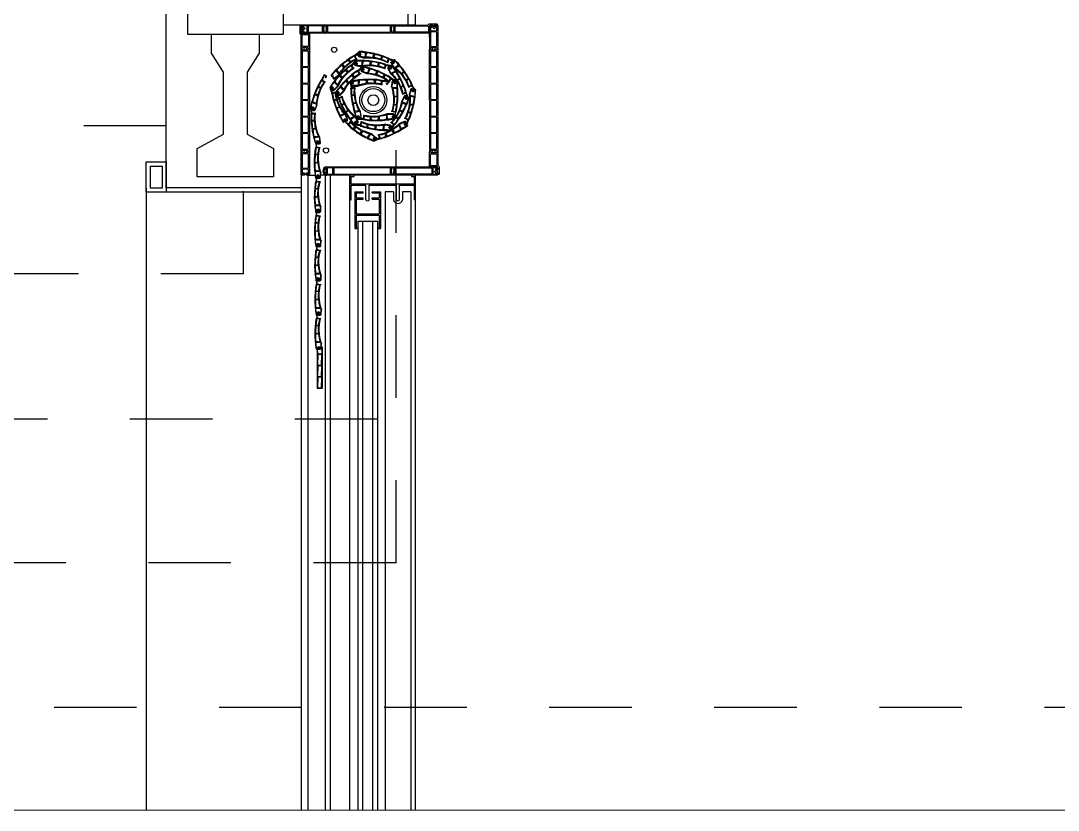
# Model space of a CAD drawing. Header units: millimetres. Extents: x 441156 to 441653, y 4514887 to 4515266.
# Drawn here: x 441539.399 to 441540.657, y 4514892.29 to 4514893.246 of the extents above; entities that cross this region are included whole.
import ezdxf

# ---------------------------------------------------------------- set-up
doc = ezdxf.new("R2010")
doc.units = ezdxf.units.MM
doc.linetypes.add('CONTINUA', pattern=[0])
doc.linetypes.add('RAYITAS', pattern=[0.375, 0.25, -0.125])
for name, color, linetype in [('01_alzado', 5, 'CONTINUA'), ('01_proyeccion', 36, 'RAYITAS'), ('04-SECCION', 1, 'Continuous'), ('08-VARIOS', 5, 'Continuous'), ('8-VARIOS', 5, 'Continuous'), ('fino', 250, 'Continuous'), ('SPERF', 250, 'Continuous'), ('VENTANAS', 5, 'Continuous')]:
    doc.layers.add(name, color=color, linetype=linetype)
doc.layers.add('01_símbolos fontaneria', color=7, linetype='Continuous', lineweight=0)

# ---------------------------------------------------------------- blocks, each defined once
blk = doc.blocks.new('E647')
at = {"color": 0, "linetype": 'ByBlock'}
for points in [[(0, 1.5, 0.414214), (1.5, 0), (7, 0, 0.090682), (8.8, 0.3, -0.151212), (36.9, 2.1, 0.485943), (37.5, 2.5), (37.5, 5.7, -0.414214), (38, 6.2), (43.5, 6.2, -0.451123), (44.3, 5.3), (44.2, 4.3, -0.378242), (43.4, 3.6), (43.2, 3.6, -0.391837), (42.9, 3.9, 1), (42.2, 3.8, 0.391837), (43.2, 2.9), (43.4, 2.9, 0.378242), (44.9, 4.2), (45, 5.2, 0.451123), (43.5, 6.9), (37.9, 6.9, -0.28749), (37.4, 7.2, 0.249258), (37.1, 7.5, 0.020287), (28.8, 8.3), (28.8, 8), (28.5, 8), (28.5, 8.3, 0.023185), (19, 8.4), (19, 8.1), (18.7, 8.1), (18.7, 8.4, 0.023757), (9, 7.6), (9, 7.3), (8.7, 7.3), (8.7, 7.6, 0.020886), (0.3, 6.1, 1), (0.4, 5.4, -0.019307), (8.2, 6.8, -0.456249), (8.5, 6.5), (8.5, 1.2, -0.335103), (8.3, 0.9, -0.069468), (6.9, 0.7), (1.5, 0.7, -0.414214), (0.7, 1.5), (0.7, 3.2, -0.487928), (1.1, 3.5), (1.5, 3.4, 1), (1.7, 4.1), (1.2, 4.2, 0.487928), (0, 3.2)], [(18.2, 3.5, 0.369834), (18.5, 3.8), (18.5, 7.4, 0.426681), (18.2, 7.7, 0.021517), (9.5, 7, 0.377078), (9.2, 6.7), (9.2, 1.6, 0.517325), (9.6, 1.4, -0.04628)], [(28, 4, 0.42851), (28.3, 4.3), (28.3, 7.4, 0.398422), (28, 7.7, 0.020947), (19.5, 7.8, 0.405582), (19.2, 7.5), (19.2, 4, 0.451867), (19.5, 3.7, -0.043875)], [(36.4, 2.9, 0.481908), (36.8, 3.2), (36.8, 6.4, 0.374732), (36.4, 6.9, 0.017404), (29.3, 7.6, 0.43399), (29, 7.3), (29, 4.3, 0.392302), (29.3, 4, -0.037541)]]:
    blk.add_lwpolyline(points, format="xyb", close=True, dxfattribs=at)
blk = doc.blocks.new('E680')
at = {"color": 0, "linetype": 'ByBlock'}
for points in [[(172, 11.5), (180.5, 11.5, -0.414214), (181, 11), (181, 10.5, -0.414214), (180.5, 10), (178.1, 10, 0.57735), (177.7, 9.3), (178.5, 7.8, -0.198912), (178.6, 7.4), (178.1, 5.6, -0.62551), (177.2, 5.4, -0.162388), (176, 9), (176, 9.5, 0.414214), (175.5, 10), (173, 10, 0.414214), (172, 9), (172, 1, -0.414214), (171, 0), (153.7, 0, -0.198912), (153.6, 0.1), (153.4, 0.2, 0.414214), (153, 0.2), (152.9, 0.1, -0.198912), (152.7, 0), (29.3, 0, -0.198912), (29.1, 0.1), (29, 0.2, 0.414214), (28.6, 0.2), (28.4, 0.1, -0.198912), (28.3, 0), (2, 0, -0.414214), (0, 2), (0, 3, -0.57735), (1.5, 3.9), (2.8, 3.1, -1), (2.3, 2.3), (1.6, 2.7, 0.57735), (1.2, 2.5), (1.2, 2, 0.414214), (2, 1.2), (6.2, 1.2, 0.414214), (7.2, 2.2), (7.2, 7.8, 0.414214), (6.2, 8.8), (1.7, 8.8, 0.414214), (1.2, 8.3), (1.2, 7.5, 0.57735), (1.6, 7.3), (2.3, 7.7, -1), (2.8, 6.9), (1.5, 6.1, -0.57735), (0, 7), (0, 9.5, -0.414214), (0.5, 10), (169.7, 10, 0.298217), (170.6, 10.6, -0.298217)], [(8.4, 7.8), (8.4, 2.2, 0.414214), (9.4, 1.2), (24.9, 1.2, 0.414214), (25.9, 2.2), (25.9, 7.8, 0.414214), (24.9, 8.8), (9.4, 8.8, 0.414214)], [(27.8, 6), (27.8, 7), (27.1, 7), (27.1, 7.8, -0.414214), (28.1, 8.8), (29.4, 8.8, -0.414214), (30.4, 7.8), (30.4, 7), (29.8, 7), (29.8, 6), (30.4, 6), (30.4, 4), (29.8, 4), (29.8, 3), (30.4, 3), (30.4, 2.4, -0.491951), (29.1, 1.5, 0.129697), (28.4, 1.5, -0.491951), (27.1, 2.4), (27.1, 3), (27.8, 3), (27.8, 4), (27.1, 4), (27.1, 6)], [(50.4, 7.8, 0.414214), (49.4, 8.8), (32.6, 8.8, 0.414214), (31.6, 7.8), (31.6, 2.2, 0.414214), (32.6, 1.2), (49.4, 1.2, 0.414214), (50.4, 2.2)], [(70.4, 7.8, 0.414214), (69.4, 8.8), (52.6, 8.8, 0.414214), (51.6, 7.8), (51.6, 2.2, 0.414214), (52.6, 1.2), (69.4, 1.2, 0.414214), (70.4, 2.2)], [(90.4, 7.8, 0.414214), (89.4, 8.8), (72.6, 8.8, 0.414214), (71.6, 7.8), (71.6, 2.2, 0.414214), (72.6, 1.2), (89.4, 1.2, 0.414214), (90.4, 2.2)], [(110.4, 7.8, 0.414214), (109.4, 8.8), (92.6, 8.8, 0.414214), (91.6, 7.8), (91.6, 2.2, 0.414214), (92.6, 1.2), (109.4, 1.2, 0.414214), (110.4, 2.2)], [(130.4, 7.8, 0.414214), (129.4, 8.8), (112.6, 8.8, 0.414214), (111.6, 7.8), (111.6, 2.2, 0.414214), (112.6, 1.2), (129.4, 1.2, 0.414214), (130.4, 2.2)], [(150.4, 7.8, 0.414214), (149.4, 8.8), (132.6, 8.8, 0.414214), (131.6, 7.8), (131.6, 2.2, 0.414214), (132.6, 1.2), (149.4, 1.2, 0.414214), (150.4, 2.2)], [(152.2, 6), (152.2, 7), (151.6, 7), (151.6, 7.8, -0.414214), (152.6, 8.8), (153.9, 8.8, -0.414214), (154.9, 7.8), (154.9, 7), (154.2, 7), (154.2, 6), (154.9, 6), (154.9, 4), (154.2, 4), (154.2, 3), (154.9, 3), (154.9, 2.4, -0.491951), (153.6, 1.5, 0.129697), (152.9, 1.5, -0.491951), (151.6, 2.4), (151.6, 3), (152.2, 3), (152.2, 4), (151.6, 4), (151.6, 6)], [(156.1, 7.8, -0.414214), (157.1, 8.8), (169.5, 8.8, -0.414214), (170.5, 7.8), (170.5, 2.2, -0.414214), (169.5, 1.2), (157.1, 1.2, -0.414214), (156.1, 2.2)]]:
    blk.add_lwpolyline(points, format="xyb", close=True, dxfattribs=at)
blk = doc.blocks.new('E648')
at = {"color": 0, "linetype": 'ByBlock'}
for points in [[(1.5, 0.7, -0.414214), (0.7, 1.5), (0.7, 3.2, -0.487928), (1.1, 3.5), (1.5, 3.4, 1), (1.7, 4.1), (1.2, 4.2, 0.487928), (0, 3.2), (0, 1.5, 0.414214), (1.5, 0), (49, 0, 0.414214), (50, 1), (50, 5.5, 0.414214), (49, 6.5), (0.4, 6.5, 1), (0.4, 5.8), (8.2, 5.8, -0.414214), (8.5, 5.5), (8.5, 1, -0.414214), (8.2, 0.7)], [(21.8, 0.7, 0.414214), (22.1, 1), (22.1, 5.5, 0.414214), (21.8, 5.8), (9.5, 5.8, 0.414214), (9.2, 5.5), (9.2, 1, 0.414214), (9.5, 0.7)], [(35.4, 0.7, 0.414214), (35.7, 1), (35.7, 5.5, 0.414214), (35.4, 5.8), (23.1, 5.8, 0.414214), (22.8, 5.5), (22.8, 1, 0.414214), (23.1, 0.7)], [(49.3, 1), (49.3, 5.5, 0.414214), (49, 5.8), (36.7, 5.8, 0.414214), (36.4, 5.5), (36.4, 1, 0.414214), (36.7, 0.7), (49, 0.7, 0.414214)]]:
    blk.add_lwpolyline(points, format="xyb", close=True, dxfattribs=at)

msp = doc.modelspace()

# ---------------------------------------------------------------- linework, layer by layer
at = {"color": 2}
for p, q in [((441539.7393, 4514893.2398), (441539.7393, 4514892.2896)), ((441539.7709, 4514893.2391), (441539.7709, 4514893.2335)), ((441539.8464, 4514893.2401), (441539.7719, 4514893.2401)), ((441539.7719, 4514893.2325), (441539.8464, 4514893.2325)), ((441539.8474, 4514893.2335), (441539.8474, 4514893.2391)), ((441539.896, 4514893.1487), (441539.896, 4514893.1319)), ((441539.9026, 4514893.1497), (441539.897, 4514893.1497)), ((441539.9036, 4514893.1319), (441539.9036, 4514893.1487)), ((441539.897, 4514893.1309), (441539.9026, 4514893.1309)), ((441539.7703, 4514893.0693, -0.0455), (441539.9031, 4514893.0693, -0.0455)), ((441539.7788, 4514893.0676, -0.0455), (441539.7788, 4514893.061, -0.0455)), ((441539.8471, 4514893.0681, -0.0455), (441539.7793, 4514893.0681, -0.0455)), ((441539.8476, 4514893.061, -0.0455), (441539.8476, 4514893.0676, -0.0455)), ((441539.8486, 4514893.0663, -0.0455), (441539.8486, 4514893.0676, -0.0455)), ((441539.8491, 4514893.0681, -0.0455), (441539.8513, 4514893.0681, -0.0455)), ((441539.8518, 4514893.0676, -0.0455), (441539.8518, 4514893.0663, -0.0455)), ((441539.8528, 4514893.061, -0.0455), (441539.8528, 4514893.0676, -0.0455)), ((441539.8533, 4514893.0681, -0.0455), (441539.8971, 4514893.0681, -0.0455)), ((441539.8976, 4514893.0676, -0.0455), (441539.8976, 4514893.061, -0.0455)), ((441539.8988, 4514893.0676, -0.0455), (441539.8988, 4514893.061, -0.0455)), ((441539.9031, 4514893.0681, -0.0455), (441539.8993, 4514893.0681, -0.0455)), ((441539.9036, 4514893.0668, -0.0455), (441539.9036, 4514893.0676, -0.0455)), ((441539.9048, 4514893.0676, -0.0455), (441539.9048, 4514893.0663, -0.0455)), ((441539.7473, 4514893.0593), (441539.7473, 4514892.7883)), ((441539.7473, 4514893.0593), (441539.7473, 4514892.2896)), ((441539.7683, 4514893.0593), (441539.7683, 4514892.2896)), ((441539.7683, 4514893.0593), (441539.7703, 4514893.0593)), ((441539.9031, 4514893.0593, -0.0455), (441539.7703, 4514893.0593, -0.0455)), ((441539.7743, 4514893.0593), (441539.7743, 4514892.2896)), ((441539.7776, 4514893.0608, -0.0455), (441539.7776, 4514893.0643, -0.0455)), ((441539.7788, 4514893.0643, -0.0455), (441539.7788, 4514893.0608, -0.0455)), ((441539.7793, 4514893.0605, -0.0455), (441539.8471, 4514893.0605, -0.0455)), ((441539.8492, 4514893.0663, -0.0455), (441539.8486, 4514893.0663, -0.0455)), ((441539.8486, 4514893.0633, -0.0455), (441539.8486, 4514893.0653, -0.0455)), ((441539.8486, 4514893.0653, -0.0455), (441539.8492, 4514893.0653, -0.0455)), ((441539.8492, 4514893.0633, -0.0455), (441539.8486, 4514893.0633, -0.0455)), ((441539.8486, 4514893.061, -0.0455), (441539.8486, 4514893.0623, -0.0455)), ((441539.8486, 4514893.0623, -0.0455), (441539.8492, 4514893.0623, -0.0455)), ((441539.8513, 4514893.0605, -0.0455), (441539.8491, 4514893.0605, -0.0455)), ((441539.8492, 4514893.0653, -0.0455), (441539.8492, 4514893.0663, -0.0455)), ((441539.8492, 4514893.0623, -0.0455), (441539.8492, 4514893.0633, -0.0455)), ((441539.8518, 4514893.0663, -0.0455), (441539.8512, 4514893.0663, -0.0455)), ((441539.8512, 4514893.0663, -0.0455), (441539.8512, 4514893.0653, -0.0455)), ((441539.8512, 4514893.0653, -0.0455), (441539.8518, 4514893.0653, -0.0455)), ((441539.8518, 4514893.0633, -0.0455), (441539.8512, 4514893.0633, -0.0455)), ((441539.8512, 4514893.0633, -0.0455), (441539.8512, 4514893.0623, -0.0455)), ((441539.8512, 4514893.0623, -0.0455), (441539.8518, 4514893.0623, -0.0455)), ((441539.8518, 4514893.0653, -0.0455), (441539.8518, 4514893.0633, -0.0455)), ((441539.8518, 4514893.0623, -0.0455), (441539.8518, 4514893.061, -0.0455)), ((441539.8971, 4514893.0605, -0.0455), (441539.8533, 4514893.0605, -0.0455)), ((441539.8993, 4514893.0605, -0.0455), (441539.9031, 4514893.0605, -0.0455)), ((441539.9033, 4514893.0654, -0.0455), (441539.902, 4514893.0661, -0.0455)), ((441539.902, 4514893.0624, -0.0455), (441539.9033, 4514893.0631, -0.0455)), ((441539.9025, 4514893.067, -0.0455), (441539.9032, 4514893.0666, -0.0455)), ((441539.9032, 4514893.0619, -0.0455), (441539.9025, 4514893.0615, -0.0455)), ((441539.9036, 4514893.061, -0.0455), (441539.9036, 4514893.0617, -0.0455)), ((441539.9048, 4514893.0623, -0.0455), (441539.9048, 4514893.061, -0.0455))]:
    msp.add_line(p, q, dxfattribs=at)
for points in [[(441539.8948, 4514893.2428), (441539.9033, 4514893.2428, -0.414214), (441539.9038, 4514893.2423), (441539.9038, 4514893.2418, -0.414214), (441539.9033, 4514893.2413), (441539.9009, 4514893.2413, 0.57735), (441539.9005, 4514893.2405), (441539.9013, 4514893.2391, -0.198912), (441539.9014, 4514893.2387), (441539.9009, 4514893.2368, -0.62551), (441539.9, 4514893.2367, -0.162388), (441539.8988, 4514893.2403), (441539.8988, 4514893.2408, 0.414214), (441539.8983, 4514893.2413), (441539.8958, 4514893.2413, 0.414214), (441539.8948, 4514893.2403), (441539.8948, 4514893.2323, -0.414214), (441539.8938, 4514893.2313), (441539.8507, 4514893.2313, -0.198912), (441539.8506, 4514893.2313), (441539.8504, 4514893.2315, 0.414214), (441539.85, 4514893.2315), (441539.8499, 4514893.2313, -0.198912), (441539.8497, 4514893.2313), (441539.7685, 4514893.2313, -0.198912), (441539.7684, 4514893.2313), (441539.7682, 4514893.2315, 0.414214), (441539.7679, 4514893.2315), (441539.7677, 4514893.2313, -0.198912), (441539.7675, 4514893.2313), (441539.7413, 4514893.2313, -0.414214), (441539.7393, 4514893.2333), (441539.7393, 4514893.2343, -0.57735), (441539.7408, 4514893.2351), (441539.7421, 4514893.2344, -1), (441539.7416, 4514893.2335), (441539.7408, 4514893.2339, 0.57735), (441539.7405, 4514893.2337), (441539.7405, 4514893.2333, 0.414214), (441539.7413, 4514893.2325), (441539.7455, 4514893.2325, 0.414214), (441539.7465, 4514893.2335), (441539.7465, 4514893.2391, 0.414214), (441539.7455, 4514893.2401), (441539.741, 4514893.2401, 0.414214), (441539.7405, 4514893.2396), (441539.7405, 4514893.2388, 0.57735), (441539.7408, 4514893.2386), (441539.7416, 4514893.239, -1), (441539.7421, 4514893.2381), (441539.7408, 4514893.2374, -0.57735), (441539.7393, 4514893.2383), (441539.7393, 4514893.2408, -0.414214), (441539.7398, 4514893.2413), (441539.8925, 4514893.2413, 0.298217), (441539.8934, 4514893.2419, -0.298217)], [(441539.7477, 4514893.2391), (441539.7477, 4514893.2335, 0.414214), (441539.7487, 4514893.2325), (441539.7642, 4514893.2325, 0.414214), (441539.7652, 4514893.2335), (441539.7652, 4514893.2391, 0.414214), (441539.7642, 4514893.2401), (441539.7487, 4514893.2401, 0.414214)], [(441539.767, 4514893.2373), (441539.767, 4514893.2383), (441539.7664, 4514893.2383), (441539.7664, 4514893.2391, -0.414214), (441539.7674, 4514893.2401), (441539.7687, 4514893.2401, -0.414214), (441539.7697, 4514893.2391), (441539.7697, 4514893.2383), (441539.769, 4514893.2383), (441539.769, 4514893.2373), (441539.7697, 4514893.2373), (441539.7697, 4514893.2353), (441539.769, 4514893.2353), (441539.769, 4514893.2343), (441539.7697, 4514893.2343), (441539.7697, 4514893.2337, -0.491951), (441539.7684, 4514893.2327, 0.129697), (441539.7677, 4514893.2327, -0.491951), (441539.7664, 4514893.2337), (441539.7664, 4514893.2343), (441539.767, 4514893.2343), (441539.767, 4514893.2353), (441539.7664, 4514893.2353), (441539.7664, 4514893.2373)], [(441539.8492, 4514893.2373), (441539.8492, 4514893.2383), (441539.8486, 4514893.2383), (441539.8486, 4514893.2391, -0.414214), (441539.8496, 4514893.2401), (441539.8508, 4514893.2401, -0.414214), (441539.8518, 4514893.2391), (441539.8518, 4514893.2383), (441539.8512, 4514893.2383), (441539.8512, 4514893.2373), (441539.8518, 4514893.2373), (441539.8518, 4514893.2353), (441539.8512, 4514893.2353), (441539.8512, 4514893.2343), (441539.8518, 4514893.2343), (441539.8518, 4514893.2337, -0.491951), (441539.8506, 4514893.2327, 0.129697), (441539.8498, 4514893.2327, -0.491951), (441539.8486, 4514893.2337), (441539.8486, 4514893.2343), (441539.8492, 4514893.2343), (441539.8492, 4514893.2353), (441539.8486, 4514893.2353), (441539.8486, 4514893.2373)], [(441539.853, 4514893.2391, -0.414214), (441539.854, 4514893.2401), (441539.8923, 4514893.2401, -0.414214), (441539.8933, 4514893.2391), (441539.8933, 4514893.2335, -0.414214), (441539.8923, 4514893.2325), (441539.854, 4514893.2325, -0.414214), (441539.853, 4514893.2335)], [(441539.9063, 4514893.0693), (441539.9063, 4514893.0608, -0.414214), (441539.9058, 4514893.0603), (441539.9053, 4514893.0603, -0.414214), (441539.9048, 4514893.0608), (441539.9048, 4514893.0631, 0.57735), (441539.9041, 4514893.0636), (441539.9026, 4514893.0627, -0.198912), (441539.9022, 4514893.0627), (441539.9004, 4514893.0632, -0.62551), (441539.9002, 4514893.0641, -0.162388), (441539.9038, 4514893.0653), (441539.9043, 4514893.0653, 0.414214), (441539.9048, 4514893.0658), (441539.9048, 4514893.0683, 0.414214), (441539.9038, 4514893.0693), (441539.8958, 4514893.0693, -0.414214), (441539.8948, 4514893.0703), (441539.8948, 4514893.0875, -0.198912), (441539.8949, 4514893.0877), (441539.895, 4514893.0879, 0.414214), (441539.895, 4514893.0882), (441539.8949, 4514893.0884, -0.198912), (441539.8948, 4514893.0885), (441539.8948, 4514893.212, -0.198912), (441539.8949, 4514893.2122), (441539.895, 4514893.2123, 0.414214), (441539.895, 4514893.2127), (441539.8949, 4514893.2128, -0.198912), (441539.8948, 4514893.213), (441539.8948, 4514893.2393, -0.414214), (441539.8968, 4514893.2413), (441539.8978, 4514893.2413, -0.57735), (441539.8987, 4514893.2398), (441539.8979, 4514893.2385, -1), (441539.8971, 4514893.239), (441539.8975, 4514893.2397, 0.57735), (441539.8973, 4514893.2401), (441539.8968, 4514893.2401, 0.414214), (441539.896, 4514893.2393), (441539.896, 4514893.2351, 0.414214), (441539.897, 4514893.2341), (441539.9026, 4514893.2341, 0.414214), (441539.9036, 4514893.2351), (441539.9036, 4514893.2396, 0.414214), (441539.9031, 4514893.2401), (441539.9024, 4514893.2401, 0.57735), (441539.9021, 4514893.2397), (441539.9026, 4514893.239, -1), (441539.9017, 4514893.2385), (441539.9009, 4514893.2398, -0.57735), (441539.9018, 4514893.2413), (441539.9043, 4514893.2413, -0.414214), (441539.9048, 4514893.2408), (441539.9048, 4514893.0716, 0.298217), (441539.9054, 4514893.0706, -0.298217)], [(441539.9026, 4514893.2329), (441539.897, 4514893.2329, 0.414214), (441539.896, 4514893.2319), (441539.896, 4514893.2163, 0.414214), (441539.897, 4514893.2153), (441539.9026, 4514893.2153, 0.414214), (441539.9036, 4514893.2163), (441539.9036, 4514893.2319, 0.414214)], [(441539.9026, 4514893.1909, 0.414214), (441539.9036, 4514893.1919), (441539.9036, 4514893.2087, 0.414214), (441539.9026, 4514893.2097), (441539.897, 4514893.2097, 0.414214), (441539.896, 4514893.2087), (441539.896, 4514893.1919, 0.414214), (441539.897, 4514893.1909)], [(441539.9008, 4514893.2135), (441539.9018, 4514893.2135), (441539.9018, 4514893.2141), (441539.9026, 4514893.2141, -0.414214), (441539.9036, 4514893.2131), (441539.9036, 4514893.2119, -0.414214), (441539.9026, 4514893.2109), (441539.9018, 4514893.2109), (441539.9018, 4514893.2115), (441539.9008, 4514893.2115), (441539.9008, 4514893.2109), (441539.8988, 4514893.2109), (441539.8988, 4514893.2115), (441539.8978, 4514893.2115), (441539.8978, 4514893.2109), (441539.8972, 4514893.2109, -0.491951), (441539.8963, 4514893.2121, 0.129697), (441539.8963, 4514893.2129, -0.491951), (441539.8972, 4514893.2141), (441539.8978, 4514893.2141), (441539.8978, 4514893.2135), (441539.8988, 4514893.2135), (441539.8988, 4514893.2141), (441539.9008, 4514893.2141)], [(441539.9026, 4514893.1709, 0.414214), (441539.9036, 4514893.1719), (441539.9036, 4514893.1887, 0.414214), (441539.9026, 4514893.1897), (441539.897, 4514893.1897, 0.414214), (441539.896, 4514893.1887), (441539.896, 4514893.1719, 0.414214), (441539.897, 4514893.1709)], [(441539.9026, 4514893.1509, 0.414214), (441539.9036, 4514893.1519), (441539.9036, 4514893.1687, 0.414214), (441539.9026, 4514893.1697), (441539.897, 4514893.1697, 0.414214), (441539.896, 4514893.1687), (441539.896, 4514893.1519, 0.414214), (441539.897, 4514893.1509)], [(441539.9026, 4514893.1109, 0.414214), (441539.9036, 4514893.1119), (441539.9036, 4514893.1287, 0.414214), (441539.9026, 4514893.1297), (441539.897, 4514893.1297, 0.414214), (441539.896, 4514893.1287), (441539.896, 4514893.1119, 0.414214), (441539.897, 4514893.1109)], [(441539.9026, 4514893.0909, 0.414214), (441539.9036, 4514893.0919), (441539.9036, 4514893.1087, 0.414214), (441539.9026, 4514893.1097), (441539.897, 4514893.1097, 0.414214), (441539.896, 4514893.1087), (441539.896, 4514893.0919, 0.414214), (441539.897, 4514893.0909)], [(441539.9026, 4514893.0852, -0.414214), (441539.9036, 4514893.0842), (441539.9036, 4514893.0718, -0.414214), (441539.9026, 4514893.0708), (441539.897, 4514893.0708, -0.414214), (441539.896, 4514893.0718), (441539.896, 4514893.0842, -0.414214), (441539.897, 4514893.0852)], [(441539.9008, 4514893.089), (441539.9018, 4514893.089), (441539.9018, 4514893.0897), (441539.9026, 4514893.0897, -0.414214), (441539.9036, 4514893.0887), (441539.9036, 4514893.0874, -0.414214), (441539.9026, 4514893.0864), (441539.9018, 4514893.0864), (441539.9018, 4514893.087), (441539.9008, 4514893.087), (441539.9008, 4514893.0864), (441539.8988, 4514893.0864), (441539.8988, 4514893.087), (441539.8978, 4514893.087), (441539.8978, 4514893.0864), (441539.8972, 4514893.0864, -0.491951), (441539.8963, 4514893.0877, 0.129697), (441539.8963, 4514893.0884, -0.491951), (441539.8972, 4514893.0897), (441539.8978, 4514893.0897), (441539.8978, 4514893.089), (441539.8988, 4514893.089), (441539.8988, 4514893.0897), (441539.9008, 4514893.0897)]]:
    msp.add_lwpolyline(points, format="xyb", close=True, dxfattribs=at)
at = {"color": 2, "elevation": -0.0455}
for points in [[(441539.767, 4514893.0633), (441539.767, 4514893.0623, 0.170024), (441539.769, 4514893.0607, 0.517638), (441539.7697, 4514893.0611), (441539.7697, 4514893.0623), (441539.769, 4514893.0623), (441539.769, 4514893.0633), (441539.7697, 4514893.0633), (441539.7697, 4514893.0653), (441539.769, 4514893.0653), (441539.769, 4514893.0663), (441539.7697, 4514893.0663), (441539.7697, 4514893.0674, 0.517638), (441539.769, 4514893.0678, 0.170024), (441539.767, 4514893.0663), (441539.767, 4514893.0653), (441539.7666, 4514893.0653, 0.133939), (441539.7666, 4514893.0633)], [(441539.7776, 4514893.0678, 0.414214), (441539.7771, 4514893.0683), (441539.7712, 4514893.0683, 0.414214), (441539.7707, 4514893.0678), (441539.7707, 4514893.061, 0.414214), (441539.7712, 4514893.0605), (441539.7712, 4514893.0605), (441539.7771, 4514893.0605, 0.414214), (441539.7776, 4514893.061)]]:
    msp.add_lwpolyline(points, format="xyb", close=True, dxfattribs=at)
at = {"color": 2}
for centre, radius, start, end in [((441539.7719, 4514893.2391), 0.001, 90, 180), ((441539.7719, 4514893.2335), 0.001, 180, 270), ((441539.8464, 4514893.2391), 0.001, 0, 90), ((441539.897, 4514893.1487), 0.001, 90, 180), ((441539.9026, 4514893.1487), 0.001, 0, 90), ((441539.897, 4514893.1319), 0.001, 180, 270), ((441539.9026, 4514893.1319), 0.001, 270, 0), ((441539.7703, 4514893.0643, -0.0455), 0.005, 90, 270), ((441539.7793, 4514893.0676, -0.0455), 0.0005, 90, 180), ((441539.8471, 4514893.0676, -0.0455), 0.0005, 0.0001, 90.0001), ((441539.8491, 4514893.0676, -0.0455), 0.0005, 90, 180), ((441539.8513, 4514893.0676, -0.0455), 0.0005, 0.0001, 90.0001), ((441539.8533, 4514893.0676, -0.0455), 0.0005, 90, 180), ((441539.8971, 4514893.0676, -0.0455), 0.0005, 0.0001, 90.0001), ((441539.8993, 4514893.0676, -0.0455), 0.0005, 90, 180), ((441539.9031, 4514893.0676, -0.0455), 0.0017, 0, 90), ((441539.9031, 4514893.0676, -0.0455), 0.0005, 0, 90), ((441539.7793, 4514893.061, -0.0455), 0.0005, 180, 270), ((441539.8471, 4514893.061, -0.0455), 0.0005, 269.9999, 359.9999), ((441539.8491, 4514893.061, -0.0455), 0.0005, 180, 270), ((441539.8513, 4514893.061, -0.0455), 0.0005, 269.9999, 359.9999), ((441539.8533, 4514893.061, -0.0455), 0.0005, 180, 270), ((441539.8971, 4514893.061, -0.0455), 0.0005, 269.9999, 359.9999), ((441539.8993, 4514893.061, -0.0455), 0.0005, 180, 270), ((441539.9023, 4514893.0666, -0.0455), 0.0005, 60, 240), ((441539.9023, 4514893.0619, -0.0455), 0.0005, 120, 300), ((441539.9031, 4514893.061, -0.0455), 0.0005, 270, 0), ((441539.9031, 4514893.061, -0.0455), 0.0017, 270, 0), ((441539.9034, 4514893.0668, -0.0455), 0.00025, 240, 0), ((441539.9034, 4514893.0617, -0.0455), 0.00025, 0, 120), ((441539.9038, 4514893.0663, -0.0455), 0.001, 240, 0), ((441539.9038, 4514893.0623, -0.0455), 0.001, 0, 120)]:
    msp.add_arc(centre, radius, start, end, dxfattribs=at)
at = {"color": 0, "linetype": 'ByBlock'}
msp.add_arc((441539.8464, 4514893.2335), 0.001, 270, 0, dxfattribs=at)
at = {"layer": '01_alzado'}
for p, q in [((441539.5756, 4514893.0437, -0.0455), (441539.5756, 4514894.4182)), ((441539.5514, 4514893.0437, -0.0455), (441539.5514, 4514892.2896, -0.0455))]:
    msp.add_line(p, q, dxfattribs=at)
at = {"layer": '01_proyeccion', "color": 10, "linetype": 'RAYITAS', "ltscale": 0.15}
for p, q in [((441539.8541, 4514892.5896), (441539.8541, 4514893.1422)), ((441539.5756, 4514893.1191), (441537.8591, 4514893.1191)), ((441539.6693, 4514892.9398), (441539.6693, 4514893.0527)), ((441539.6693, 4514892.9398), (441537.8591, 4514892.9398)), ((441539.8316, 4514892.7637, -0.0455), (441537.8591, 4514892.7637)), ((441539.8541, 4514892.5896), (441537.8591, 4514892.5896)), ((441540.7398, 4514892.4143), (441537.8591, 4514892.4143))]:
    msp.add_line(p, q, dxfattribs=at)
at = {"layer": '01_símbolos fontaneria', "color": 3}
msp.add_lwpolyline([(441541.7238, 4514895.2977), (441537.6938, 4514895.2977), (441537.6938, 4514892.2896), (441541.7238, 4514892.2896)], close=True, dxfattribs=at)
at = {"layer": '04-SECCION'}
msp.add_lwpolyline([(441539.6883, 4514893.2301), (441539.6883, 4514893.207), (441539.6739, 4514893.184), (441539.6739, 4514893.109), (441539.7056, 4514893.0917), (441539.7056, 4514893.0571), (441539.6133, 4514893.0571), (441539.6133, 4514893.0917), (441539.645, 4514893.109), (441539.645, 4514893.184), (441539.6306, 4514893.207), (441539.6306, 4514893.2301)], close=True, dxfattribs=at)
at = {"layer": '08-VARIOS'}
for p, q in [((441539.869, 4514893.2413, -0.0455), (441539.869, 4514893.6893, -0.0455)), ((441539.8779, 4514893.2413, -0.0455), (441539.8779, 4514893.6893, -0.0455)), ((441539.7982, 4514893.0593, -0.0455), (441539.7982, 4514893.0294, -0.0455)), ((441539.7982, 4514892.2896, -0.0455), (441539.7982, 4514893.0593, -0.0455)), ((441539.7997, 4514893.0488, -0.0455), (441539.7997, 4514893.0578, -0.0455)), ((441539.7997, 4514893.0578, -0.0455), (441539.8032, 4514893.0578, -0.0455)), ((441539.8032, 4514893.0578, -0.0455), (441539.8032, 4514893.0593, -0.0455)), ((441539.8729, 4514893.0593, -0.0455), (441539.8729, 4514893.0578, -0.0455)), ((441539.8729, 4514893.0578, -0.0455), (441539.8764, 4514893.0578, -0.0455)), ((441539.8764, 4514893.0488, -0.0455), (441539.8764, 4514893.0578, -0.0455)), ((441539.8779, 4514893.0294, -0.0455), (441539.8779, 4514893.0593, -0.0455)), ((441539.8779, 4514892.2896, -0.0455), (441539.8779, 4514893.0593, -0.0455)), ((441539.7393, 4514893.0438), (441539.5756, 4514893.0438)), ((441539.7997, 4514893.0488, -0.0455), (441539.8764, 4514893.0488, -0.0455)), ((441539.7997, 4514893.0473, -0.0455), (441539.8176, 4514893.0473, -0.0455)), ((441539.7997, 4514893.0294, -0.0455), (441539.7997, 4514893.0473, -0.0455)), ((441539.8176, 4514893.0294, -0.0455), (441539.8176, 4514893.0473, -0.0455)), ((441539.8216, 4514893.0473, -0.0455), (441539.8545, 4514893.0473, -0.0455)), ((441539.8216, 4514893.0294, -0.0455), (441539.8216, 4514893.0473, -0.0455)), ((441539.8545, 4514893.0294, -0.0455), (441539.8545, 4514893.0473, -0.0455)), ((441539.8585, 4514893.0473, -0.0455), (441539.8764, 4514893.0473, -0.0455)), ((441539.8585, 4514893.0294, -0.0455), (441539.8585, 4514893.0473, -0.0455)), ((441539.8764, 4514893.0294, -0.0455), (441539.8764, 4514893.0473, -0.0455)), ((441539.7393, 4514893.0388), (441539.5756, 4514893.0387)), ((441539.8042, 4514893.0393, -0.0455), (441539.8042, 4514892.9945, -0.0455)), ((441539.8042, 4514893.0393, -0.0455), (441539.8141, 4514893.0393, -0.0455)), ((441539.8057, 4514893.0378, -0.0455), (441539.8141, 4514893.0378, -0.0455)), ((441539.8057, 4514893.0378, -0.0455), (441539.8057, 4514893.0319, -0.0455)), ((441539.8057, 4514893.0319, -0.0455), (441539.8141, 4514893.0319, -0.0455)), ((441539.8057, 4514893.0304, -0.0455), (441539.8141, 4514893.0304, -0.0455)), ((441539.8057, 4514893.0304, -0.0455), (441539.8057, 4514893.0124, -0.0455)), ((441539.8057, 4514893.0304, -0.0455), (441539.8141, 4514893.0304, -0.0455)), ((441539.8141, 4514893.0378, -0.0455), (441539.8141, 4514893.0393, -0.0455)), ((441539.8141, 4514893.0304, -0.0455), (441539.8141, 4514893.0319, -0.0455)), ((441539.8251, 4514893.0393, -0.0455), (441539.8351, 4514893.0393, -0.0455)), ((441539.8251, 4514893.0378, -0.0455), (441539.8251, 4514893.0393, -0.0455)), ((441539.8251, 4514893.0378, -0.0455), (441539.8336, 4514893.0378, -0.0455)), ((441539.8251, 4514893.0304, -0.0455), (441539.8251, 4514893.0319, -0.0455)), ((441539.8251, 4514893.0319, -0.0455), (441539.8336, 4514893.0319, -0.0455)), ((441539.8251, 4514893.0304, -0.0455), (441539.8336, 4514893.0304, -0.0455)), ((441539.8336, 4514893.0378, -0.0455), (441539.8336, 4514893.0319, -0.0455)), ((441539.8336, 4514893.0304, -0.0455), (441539.8336, 4514893.0124, -0.0455)), ((441539.8351, 4514893.0393, -0.0455), (441539.8351, 4514892.9945, -0.0455)), ((441539.841, 4514893.0393, -0.0455), (441539.841, 4514892.2896, -0.0455)), ((441539.851, 4514893.0393, -0.0455), (441539.841, 4514893.0393, -0.0455)), ((441539.851, 4514893.0393, -0.0455), (441539.851, 4514893.0294, -0.0455)), ((441539.862, 4514893.0393, -0.0455), (441539.862, 4514893.0294, -0.0455)), ((441539.8719, 4514893.0393, -0.0455), (441539.862, 4514893.0393, -0.0455)), ((441539.8719, 4514893.0393, -0.0455), (441539.8719, 4514892.2896, -0.0455)), ((441539.7982, 4514893.0294, -0.0455), (441539.7997, 4514893.0294, -0.0455)), ((441539.7982, 4514892.2896, -0.0455), (441539.7982, 4514893.0294, -0.0455)), ((441539.8764, 4514893.0294, -0.0455), (441539.8779, 4514893.0294, -0.0455)), ((441539.8057, 4514893.0124, -0.0455), (441539.8336, 4514893.0124, -0.0455)), ((441539.8057, 4514893.011, -0.0455), (441539.8336, 4514893.011, -0.0455)), ((441539.8057, 4514893.011, -0.0455), (441539.8057, 4514892.996, -0.0455)), ((441539.8336, 4514893.011, -0.0455), (441539.8336, 4514892.996, -0.0455)), ((441539.8042, 4514892.9945, -0.0455), (441539.8067, 4514892.9945, -0.0455)), ((441539.8057, 4514892.996, -0.0455), (441539.8067, 4514892.996, -0.0455)), ((441539.8067, 4514892.996, -0.0455), (441539.8067, 4514892.9945, -0.0455)), ((441539.8326, 4514892.996, -0.0455), (441539.8326, 4514892.9945, -0.0455)), ((441539.8326, 4514892.996, -0.0455), (441539.8336, 4514892.996, -0.0455)), ((441539.8326, 4514892.9945, -0.0455), (441539.8351, 4514892.9945, -0.0455))]:
    msp.add_line(p, q, dxfattribs=at)
for centre, radius, start, end in [((441539.8196, 4514893.0309, -0.0455), 0.00249, 216.8699, 323.1301), ((441539.8565, 4514893.0305, -0.0455), 0.00559, 191.4212, 348.5788), ((441539.8565, 4514893.0309, -0.0455), 0.00249, 216.8699, 323.1301)]:
    msp.add_arc(centre, radius, start, end, dxfattribs=at)
at = {"layer": '8-VARIOS'}
for p, q in [((441539.7175, 4514893.3001), (441539.7175, 4514893.2301)), ((441539.8779, 4514893.2413, -0.0455), (441539.7175, 4514893.2413, -0.0455)), ((441539.7393, 4514893.0438), (441539.5756, 4514893.0438))]:
    msp.add_line(p, q, dxfattribs=at)
msp.add_lwpolyline([(441539.7175, 4514893.3001), (441539.6015, 4514893.3001), (441539.6015, 4514893.2301), (441539.7175, 4514893.2301)], dxfattribs=at)
for points in [[(441539.5756, 4514893.0387), (441539.5514, 4514893.0387), (441539.5514, 4514893.0754), (441539.5756, 4514893.0754)], [(441539.5706, 4514893.0437), (441539.5564, 4514893.0437), (441539.5564, 4514893.0704), (441539.5706, 4514893.0704)]]:
    msp.add_lwpolyline(points, close=True, dxfattribs=at)
at = {"layer": 'fino'}
msp.add_line((441539.7393, 4514893.0686), (441539.7393, 4514893.0593), dxfattribs=at)
at = {"layer": 'SPERF'}
for p, q in [((441539.7473, 4514893.0593), (441539.7563, 4514893.0593)), ((441539.7473, 4514893.0593), (441539.7473, 4514892.7883)), ((441539.7683, 4514893.0593), (441539.7633, 4514893.0593)), ((441539.7683, 4514893.0593), (441539.7683, 4514892.2896)), ((441539.7743, 4514892.9995), (441539.7743, 4514892.2896))]:
    msp.add_line(p, q, dxfattribs=at)
for centre, radius in [((441539.7791, 4514893.2113), 0.00313), ((441539.8266, 4514893.1503), 0.0165), ((441539.8266, 4514893.1503), 0.014), ((441539.8266, 4514893.1503), 0.0065), ((441539.7693, 4514893.0893), 0.00313)]:
    msp.add_circle(centre, radius, dxfattribs=at)
at = {"layer": 'VENTANAS', "color": 2}
for p, q in [((441539.8077, 4514893.0035, -0.0455), (441539.8077, 4514892.2896, -0.0455)), ((441539.8077, 4514893.0035, -0.0455), (441539.8316, 4514893.0035, -0.0455)), ((441539.8136, 4514893.0035, -0.0455), (441539.8136, 4514892.2896, -0.0455)), ((441539.8256, 4514893.0035, -0.0455), (441539.8256, 4514892.2896, -0.0455)), ((441539.8316, 4514893.0035, -0.0455), (441539.8316, 4514892.2896, -0.0455))]:
    msp.add_line(p, q, dxfattribs=at)

# ---------------------------------------------------------------- block references
at = {"color": 2}
for name, p, xscale, yscale, zscale, rotation in [('E680', (441539.7493, 4514893.0593), 0.001000000000033197, 0.001000000000033197, 0.001000000000033197, 90.00000000000001), ('E647', (441539.779, 4514893.1754), 0.001000000000042726, 0.001000000000042726, 0.001000000000042726, 38.60790516806289), ('E647', (441539.8076, 4514893.2035), 0.0009999999998320014, 0.0009999999998320014, 0.0009999999998320014, 344.6292498376617), ('E647', (441539.7782, 4514893.1613), 0.001000000000212727, 0.001000000000212727, 0.001000000000212727, 44.89544578012141), ('E647', (441539.8037, 4514893.1923), 0.001000000000229011, 0.001000000000229011, 0.001000000000229011, 350.7217557709205), ('E647', (441539.8111, 4514893.1857), 0.0009999999998959112, 0.0009999999998959112, 0.0009999999998959112, 335.8564691632012), ('E647', (441539.8436, 4514893.1899), 0.001000000000046218, 0.001000000000046218, 0.001000000000046218, 296.2058669621181), ('E647', (441539.8472, 4514893.196), 0.0009999999999781373, 0.0009999999999781373, 0.0009999999999781373, 303.1120744536144), ('E647', (441539.7556, 4514893.1371), 0.0009999999998941246, 0.0009999999998941246, 0.0009999999998941246, 67.12663498146328), ('E647', (441539.7852, 4514893.1554), 0.0009999999998139796, 0.0009999999998139796, 0.0009999999998139796, 43.01600302485136), ('E647', (441539.8123, 4514893.1288), 0.001000000000026714, 0.001000000000026714, 0.001000000000026714, 98.93140130974326), ('E647', (441539.7998, 4514893.1672), 0.0009999999999183468, 0.0009999999999183468, 0.0009999999999183468, 359.4862594432625), ('E647', (441539.8492, 4514893.1737), 0.001000000000018926, 0.001000000000018926, 0.001000000000018926, 266.2711458285286), ('E647', (441539.7959, 4514893.1255), 0.000999999999908149, 0.000999999999908149, 0.000999999999908149, 110.1040827384917), ('E647', (441539.8089, 4514893.1231), 0.0009999999999207882, 0.0009999999999207882, 0.0009999999999207882, 119.1857046068779), ('E647', (441539.8649, 4514893.1562), 0.001000000000031014, 0.001000000000031014, 0.001000000000031014, 239.6528997648619), ('E647', (441539.8721, 4514893.1645), 0.0009999999999485423, 0.0009999999999485423, 0.0009999999999485423, 255.2920081719156), ('E647', (441539.7627, 4514893.0975), 0.001000000000031953, 0.001000000000031953, 0.001000000000031953, 96.29912109612356), ('E647', (441539.8308, 4514893.1052), 0.001000000000023528, 0.001000000000023528, 0.001000000000023528, 145.8246013895393), ('E647', (441539.852, 4514893.1338), 0.001000000000237351, 0.001000000000237351, 0.001000000000237351, 179.8350398120004), ('E647', (441539.8488, 4514893.1196), 0.0009999999997901917, 0.0009999999997901917, 0.0009999999997901917, 169.8734456479354), ('E647', (441539.8657, 4514893.125), 0.0009999999998205086, 0.0009999999998205086, 0.0009999999998205086, 203.7620655801397), ('E647', (441539.7627, 4514893.0555), 0.000999999999959217, 0.000999999999959217, 0.000999999999959217, 87.9344442997476), ('E647', (441539.7628, 4514893.0141), 0.000999999999959217, 0.000999999999959217, 0.000999999999959217, 87.9344442997476), ('E647', (441539.763, 4514892.9726), 0.000999999999959217, 0.000999999999959217, 0.000999999999959217, 87.9344442997476), ('E647', (441539.7632, 4514892.9311), 0.000999999999959217, 0.000999999999959217, 0.000999999999959217, 87.9344442997476), ('E647', (441539.7634, 4514892.8896), 0.000999999999959217, 0.000999999999959217, 0.000999999999959217, 87.9344442997476), ('E647', (441539.7635, 4514892.8482), 0.000999999999959217, 0.000999999999959217, 0.000999999999959217, 87.9344442997476), ('E648', (441539.7584, 4514892.851), 0.001000000000033197, 0.001000000000033197, 0.001000000000033197, 270)]:
    msp.add_blockref(name, p, dxfattribs=dict(at, xscale=xscale, yscale=yscale, zscale=zscale, rotation=rotation))

doc.saveas('drawing.dxf')
